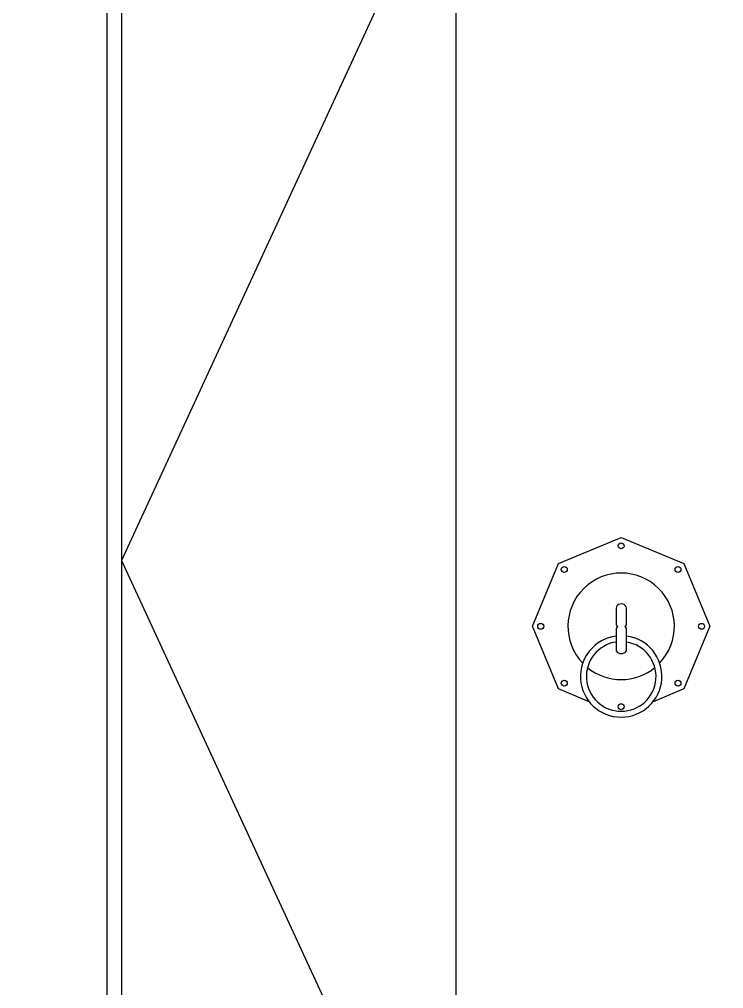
# Model space of a CAD drawing. Header units: metres. Extents: x 38 to 3506, y 780 to 4811.
# Drawn here: x 587 to 1067, y 2103 to 2764 of the extents above; entities that cross this region are included whole.
import ezdxf

# ---------------------------------------------------------------- set-up
doc = ezdxf.new("R2010")
doc.units = ezdxf.units.M
for name, color, linetype in [('3', 3, 'Continuous'), ('4', 4, 'Continuous'), ('7', 7, 'Continuous'), ('BH', 3, 'Continuous'), ('DIM', 3, 'Continuous')]:
    doc.layers.add(name, color=color, linetype=linetype)

msp = doc.modelspace()

# ---------------------------------------------------------------- hatches: boundary and pattern name
at = {"layer": 'BH'}
h = msp.add_hatch(dxfattribs=at)
h.set_pattern_fill('AR-BRSTD', scale=30)
h.paths.add_polyline_path([(231.68, 3974.65), (170.16, 3974.65), (170.16, 1284.75), (231.68, 1284.75)])
h.paths.add_polyline_path([(576.48, 3384.75), (476.48, 3384.75), (476.48, 3484.75), (446.48, 3484.75), (446.48, 3864.75), (416.48, 3864.75), (416.48, 3874.75), (426.48, 3874.75), (426.48, 3904.75), (416.48, 3904.75), (416.48, 3914.75), (426.48, 3914.75, 0.31), (376.48, 3954.75), (376.48, 3964.75), (356.48, 3964.75), (356.48, 3993.21), (295.43, 3993.21), (295.43, 3974.65), (231.68, 3974.65), (231.68, 1284.75), (576.48, 1284.75)])
h.paths.add_polyline_path([(1982.8, 3974.65), (1857.54, 3974.65), (1857.54, 3993.21), (1796.48, 3993.21), (1796.48, 3964.75), (1776.48, 3964.75), (1776.48, 3954.75, 0.31), (1726.48, 3914.75), (1736.48, 3914.75), (1736.48, 3904.75), (1726.48, 3904.75), (1726.48, 3874.75), (1736.48, 3874.75), (1736.48, 3864.75), (1706.48, 3864.75), (1706.48, 3484.75), (1676.48, 3484.75), (1676.48, 3384.75), (1576.48, 3384.75), (1576.48, 1284.75), (1982.8, 1284.75)])

# ---------------------------------------------------------------- linework, layer by layer
at = {"layer": '3'}
for p, q in [((1076.48, 3304.75), (656.48, 2394.75)), ((656.48, 2394.75), (1076.48, 1484.75))]:
    msp.add_line(p, q, dxfattribs=at)
for centre in [(997.2, 2404.63), (958.41, 2388.56), (1035.99, 2388.56), (942.34, 2349.77), (1052.06, 2349.77), (958.41, 2310.98), (1035.99, 2310.98), (997.2, 2294.91)]:
    msp.add_circle(centre, 2.02, dxfattribs=at)
at = {"layer": '4'}
for points in [[(1496.48, 1484.75), (1496.48, 3304.75), (656.48, 3304.75), (656.48, 1484.75)], [(975.49, 2298.28), (954.43, 2307), (936.72, 2349.77), (954.43, 2392.54), (997.2, 2410.25), (1039.97, 2392.54), (1057.68, 2349.77), (1039.97, 2307), (1018.99, 2298.32)]]:
    msp.add_lwpolyline(points, dxfattribs=at)
msp.add_lwpolyline([(1000.83, 2361.01, 1.16), (993.75, 2361.01), (993.75, 2350.82, 0.09), (994.84, 2349.57, 0.08), (993.75, 2348.36), (993.75, 2332.93, 0.49), (1000.83, 2332.93), (1000.83, 2348.36, 0.08), (999.75, 2349.57, 0.09), (1000.83, 2350.82)], format="xyb", close=True, dxfattribs=at)
for centre, radius, start, end in [((997.2, 2349.77), 36.32, 316.31, 223.79), ((997.23, 2315.57), 27.77, 97.19, 82.54), ((997.23, 2315.57), 23.74, 98.42, 81.27), ((997.2, 2349.77), 36.32, 230.85, 309.24)]:
    msp.add_arc(centre, radius, start, end, dxfattribs=at)
at = {"layer": '7'}
msp.add_lwpolyline([(1506.48, 1484.75), (1506.48, 3314.75), (646.48, 3314.75), (646.48, 1484.75)], dxfattribs=at)
at = {"layer": 'DIM'}
msp.add_lwpolyline([(884.73, 1237.93), (884.73, 4388.15), (956.87, 4388.15)], dxfattribs=at)

doc.saveas('drawing.dxf')
